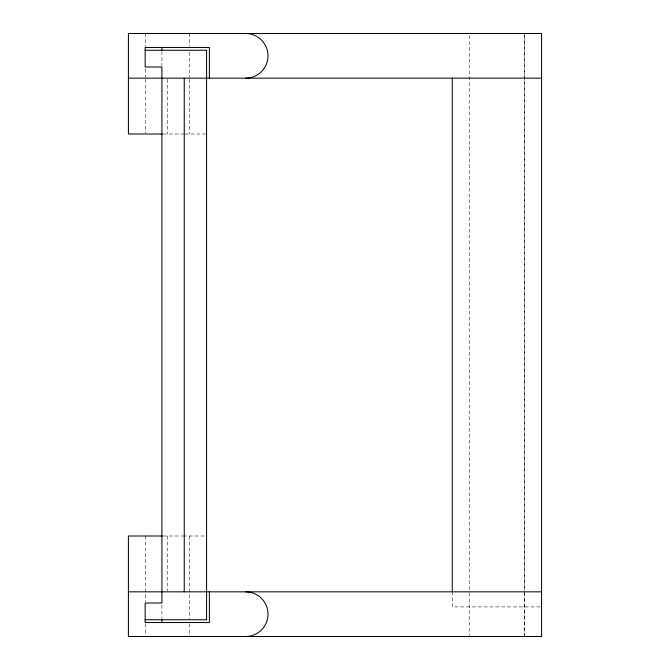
<?xml version="1.0" encoding="UTF-8"?>
<svg xmlns="http://www.w3.org/2000/svg" width="670" height="670" viewBox="0 0 670 670"><rect width="100%" height="100%" fill="white"/><g stroke="black" fill="none" stroke-linecap="round" stroke-linejoin="round"><path stroke-width="0.5" stroke-dasharray="3.35 2.51" d="M163.388 134L184.217 134M185.02 134L205.589 134M163.388 536L182.935 536M183.27 536L205.589 536M540.062 606.911L452.25 606.911L452.25 592.841M524.702 33.5L524.702 590.789M524.702 591.836L524.702 635.462M524.61 35.594L524.61 590.789M524.61 592.875L524.61 636.5M469.226 35.594L469.226 590.789M469.226 592.875L469.226 635.462M189.644 33.5L189.644 45.962M189.644 52.201L189.644 77.125M189.644 79.202L189.644 134M189.644 536L189.644 618.703M189.644 623.938L189.644 636.5M167.5 79.202L167.5 134M167.5 536L167.5 590.798M161.914 51.573L161.914 65.97M161.914 605.06L161.914 618.427M145.315 33.5L145.357 45.962M145.357 68.817L145.315 77.125M145.357 79.202L145.315 132.97M145.315 536L145.357 601.953M145.357 623.938L145.315 635.453"/><path stroke-width="1" d="M145.164 50.25L206.586 50.25L206.586 619.75L145.164 619.75M128.414 78.164L541.586 78.164M162.4 134L128.414 134L128.414 33.5L541.586 33.5L541.586 636.5L128.414 636.5L128.414 536L162.4 536M128.414 591.836L541.586 591.836M452.25 78.164L452.25 591.836M209.375 78.164L209.375 47.461L145.164 47.461L145.164 67L161.914 67L161.914 603L145.164 603L145.164 622.539L209.375 622.539L209.375 591.836M184.25 78.164L184.25 591.836M161.914 47.461L161.914 50.543M161.914 619.457L161.914 622.539M245.664 591.836A22.336 22.336 0 0 1 268 614.164A22.336 22.336 0 0 1 245.664 636.5M245.664 33.5A22.336 22.336 0 0 1 268 55.836A22.336 22.336 0 0 1 245.664 78.164"/></g></svg>
